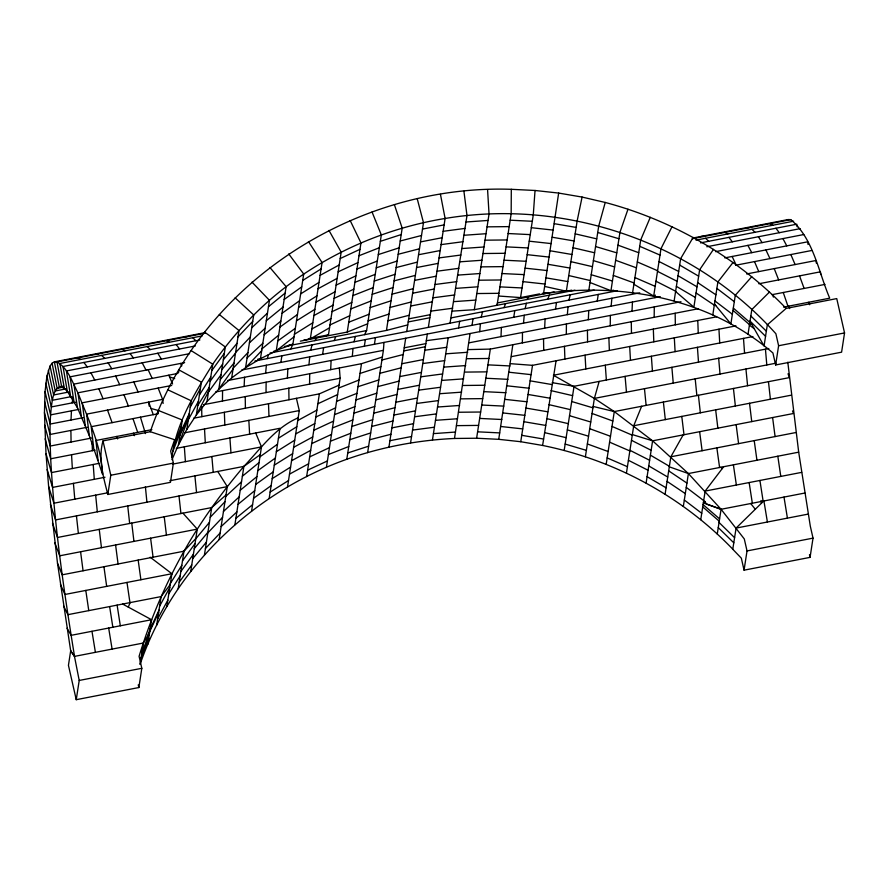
<?xml version="1.0" encoding="UTF-8"?>
<svg xmlns="http://www.w3.org/2000/svg" width="889" height="889" viewBox="0 0 889 889"><rect width="100%" height="100%" fill="white"/><g stroke="black" fill="none" stroke-linecap="round" stroke-linejoin="round"><path stroke-width="1.33" d="M174.633 439.755L170.677 451.112L173.399 463.102L170.444 482.338L107.836 494.484C103.402 477.004 97.957 458.924 102.991 440.9L150.308 431.721C200.581 282.802 356.078 184.001 511.308 189.313L511.164 213.782L497.44 302.927L496.462 305.405M298.171 417.808C275.201 427.742 260.633 448.778 243.886 466.381C226.973 486.239 211.382 507.186 197.269 529.122C172.144 568.616 152.697 611.554 139.084 656.315L141.818 668.306L138.851 687.541L76.243 699.687L68.442 665.339L70.675 650.804L57.507 563.293L48.628 486.483L45.995 453.623L44.45 412.74L45.039 391.716L46.917 376.08L50.051 366.068L52.073 363.234L54.385 361.856L204.648 332.719M222.45 401.039L222.572 390.627M266.011 392.582L266.133 382.181M309.572 384.137L309.694 373.736M522.365 342.876L522.488 332.464M566.304 334.353L566.426 323.94M610.243 325.83L610.365 315.417M654.171 317.306L654.293 306.905M71.02 420.019L71.442 410.829M244.131 386.448L244.553 377.258M287.403 378.058L287.825 368.868M330.675 369.657L331.108 360.467M500.985 336.631L501.407 327.441M544.657 328.163L545.079 318.973M588.329 319.696L588.762 310.505M632.012 311.228L632.435 302.038M511.308 189.313L535.034 190.479L533.278 214.871L520.554 297.582L498.507 296.015M140.14 664.183C175.277 561.804 264.089 481.949 367.646 452.601L383.392 350.333L383.992 342.421M265.633 373.169L266.367 365.235M308.972 364.768L309.694 356.833M352.3 356.367L353.022 348.432M479.693 331.653L480.427 323.718M523.51 323.163L524.243 315.228M567.326 314.662L568.049 306.727M611.143 306.16L611.876 298.226M654.96 297.671L655.204 295.026M367.646 452.601C395.927 444.533 425.109 439.811 454.49 438.466L470.07 333.519M454.49 438.466L476.615 438.233L498.729 439.322L512.842 344.721M535.034 190.479L558.659 193.069L543.546 293.67C623.678 281.924 710.567 299.16 772.919 352.977L775.653 364.968L841.594 352.177L844.55 332.942L836.749 298.593L786.098 308.416M72.165 402.895L72.987 397.583M76.243 699.687L79.21 680.452L74.476 656.393L70.675 650.804L74.532 656.382C63.875 590.896 54.285 525.088 50.684 458.78C50.006 439.299 49.095 419.608 52.329 400.294C53.451 394.316 55.663 385.926 63.33 386.248M107.836 494.484L110.792 475.237L102.991 440.9M158.142 413.107L158.542 410.54L151.019 408.473M178.6 372.491L179 369.924L201.381 382.159L196.325 415.019L186.812 429.42L178.511 444.733L171.977 459.669M140.084 664.194L143.396 643.025L149.563 632.768L141.918 652.648M171.988 457.302C176 423.142 194.958 392.871 212.76 364.179C228.94 340.643 248.031 319.184 269.445 300.304C318.862 257.288 380.536 229.04 445.111 218.472C565.493 198.236 694.453 242.53 775.886 333.742L778.608 345.732L775.653 364.968M147.763 644.447L151.575 619.722L122.638 604.053M156.675 625.234L161.076 596.597L170.232 584.562M186.812 429.42L191.224 400.783L168.099 389.915M166.832 606.598L171.899 573.727L150.174 557.203M178.211 588.629L183.979 551.202L195.824 538.512M208.548 391.56L196.325 415.019L207.004 401.606L212.76 364.179L191.202 350.655M190.757 571.394L197.269 529.122L182.912 513.153M204.426 554.958L211.715 507.575L225.984 495.029M207.004 401.606L218.805 389.215L231.685 377.903L238.974 330.519L219.327 314.528M219.161 539.39L227.284 486.627L217.749 471.448M234.896 524.743L243.886 466.381L260.277 454.612M251.587 511.097L261.466 446.9L255.699 432.976M231.685 377.903L245.586 367.713L260.466 358.678L276.257 350.855L286.136 286.658L269.912 267.478M280.857 362.423L281.891 355.778M269.156 498.485L279.957 428.276L176.289 448.378M273.601 351.366L292.892 344.254L303.705 274.045L288.758 253.954M287.525 486.961L299.282 410.574L296.404 398.316M303.727 340.187L310.317 338.909L322.074 262.522L308.472 241.586M322.596 354.333L323.618 347.688M306.638 476.571L319.373 393.86L339.076 385.126M324.741 336.42L328.463 334.831L341.187 252.132L328.974 230.44M326.419 467.358L340.143 378.214L339.354 367.979M300.338 341.154L347.243 332.064L360.967 242.919L350.188 220.561M346.777 459.357L361.512 363.679L382.359 357.056M364.568 334.664L366.601 330.586L381.325 234.918L372.035 211.982M364.346 346.232L365.368 339.587M374.425 344.276L375.447 337.631M270.056 353L386.459 330.419L402.195 228.162L394.416 204.737M388.938 447.111L405.695 338.209M406.718 331.564L423.486 222.672L417.252 198.847M410.562 442.922L427.331 334.02M428.354 327.374L445.111 218.472L440.455 194.347M432.443 440.033L448.189 337.764L660.271 296.637M450.056 323.163L466.992 215.594L463.925 191.246M458.635 327.952L459.657 321.307M452.279 311.128L474.315 309.694L489.039 214.027L487.572 189.568M472.015 325.352L473.037 318.707M476.615 438.233L490.339 349.088L698.109 308.794M513.753 317.262L514.787 310.617M498.729 439.322L520.754 441.722L532.511 365.335L735.97 325.885M555.492 309.161L556.514 302.516M732.836 549.246C681.93 496.295 614.51 459.98 542.601 445.456L556.07 360.767M564.171 450.479L574.05 386.282L768.796 348.51M588.829 290.225L598.719 226.028L605.231 202.459C673.629 220.639 737.037 257.365 786.154 308.405L767.318 324.818L764.062 345.977L750.016 321.251M597.23 301.071L598.264 294.426M585.384 456.779L594.374 398.405L599.164 381.403M590.018 282.513L610.954 290.703L619.933 232.34L627.99 209.215M606.176 464.336L614.288 411.574L594.374 398.405L553.403 375.247L752.916 336.553M632.601 292.648L640.713 239.897L650.281 217.316M626.434 473.115L633.724 425.731L641.647 406.262M646.103 483.083L652.604 440.822L614.288 411.574L593.141 406.44M674.14 300.904L680.652 258.643L693.12 237.43M665.094 494.206L670.851 456.79L683.174 434.888M683.33 506.43L688.386 473.559L652.604 440.822L632.368 434.588M712.811 314.862L717.879 281.991L733.047 262.477M700.743 519.721L705.155 491.084L723.646 466.725M717.267 534.011L721.068 509.286L688.386 473.559L669.306 466.825M748.005 334.286L751.816 309.561L769.463 292.059M767.396 522.01L763.895 500.829L736.092 528.088L732.769 549.258L741.337 558.181L744.06 570.171L810.057 557.37L813.024 538.134L810.301 526.144L798.689 452.168L787.798 362.201M744.06 570.171L747.027 550.936L744.293 538.945L721.068 509.286L703.332 502.896L705.21 501.474M605.231 202.459L582.084 197.069L577.139 221.005L566.337 291.214L544.657 286.436M267.389 358.589L268.378 354.589M310.717 350.188L312.039 344.854M354.044 341.787L355.367 336.453M481.238 317.117L482.549 311.783M525.088 308.616L526.399 303.282M568.938 300.104L570.26 294.781M147.707 635.857L150.163 628.834M188.635 417.608L178.511 444.733L182.312 420.008L158.542 410.54M173.699 446.156L181.323 426.42M172.911 451.29L180.534 431.554M141.129 657.771L148.752 638.035M290.892 348.955L292.503 344.954M334.175 340.565L335.775 336.564M504.007 307.627L505.608 303.627M547.757 299.137L549.369 295.148M128.283 607.109L130.138 602.598M180.334 432.832L189.246 413.607M179.989 435.121L188.89 415.908M150.097 629.334L158.998 610.11M149.741 631.623L158.642 612.399M169.51 585.507L170.355 583.706M672.017 226.739L660.983 248.676L653.693 296.059L633.89 284.247M186.657 422.897L188.279 419.908M190.235 407.195L200.392 388.571M188.29 419.83L198.458 401.195M159.609 606.187L169.766 587.551M157.664 618.811L167.821 600.186M199.414 394.983L210.793 377.014M197.803 405.44L209.182 387.46M170.421 583.317L181.8 565.348M168.81 593.774L180.189 575.805M713.489 249.365L699.643 269.767L693.876 307.183L675.584 291.514M233.04 369.046L218.805 389.215L225.306 346.943L204.659 332.164M314.784 340.631L316.673 337.987M526.855 299.504L528.744 296.859M211.771 370.602L224.317 353.355M210.126 381.292L222.672 364.057M208.482 391.993L221.028 374.758M182.501 560.815L195.047 543.579M180.845 571.516L193.391 554.28M179.2 582.217L191.746 564.982M223.339 359.778L236.996 343.343M221.817 369.668L235.474 353.233M220.283 379.57L233.951 363.134M195.78 538.767L209.448 522.332M194.258 548.669L207.926 532.233M192.735 558.559L206.404 542.134M751.738 276.735L735.292 295.27L730.88 323.907L714.489 304.027M237.985 336.931L252.72 321.362M235.585 352.555L250.309 336.987M233.174 368.19L247.909 352.622M261.699 350.655L245.586 367.713L253.709 314.95L235.129 297.837M210.226 517.276L224.961 501.707M207.815 532.911L222.55 517.342M205.415 548.546L220.15 532.978M751.449 322.718L749.494 324.663L732.969 310.372M251.731 327.774L267.478 313.128M249.409 342.854L265.155 328.208M247.086 357.923L262.833 343.287M225.773 496.406L241.519 481.771M223.45 511.486L239.197 496.851M221.139 526.566L236.874 511.92M751.438 323.44L749.416 325.174L754.272 328.697M268.467 306.716L285.147 293.07M266.3 320.751L282.991 307.105M264.144 334.786L280.824 321.129M261.977 348.821L278.668 335.164M242.364 476.237L259.055 462.58M240.208 490.272L256.888 476.615M238.052 504.307L254.732 490.65M235.885 518.331L252.576 504.685M276.257 350.855L294.037 336.798M284.158 299.482L301.727 286.869M282.035 313.295L299.604 300.682M279.902 327.108L297.471 314.495M277.779 340.92L295.348 328.308M259.944 456.824L277.501 444.211M257.81 470.648L275.379 458.024M255.688 484.461L273.256 471.848M253.565 498.273L271.123 485.661M302.716 280.457L321.085 268.934M300.638 293.915L319.018 282.391M298.571 307.372L316.951 295.848M296.504 320.829L314.873 309.305M294.426 334.286L312.806 322.763M278.424 438.233L296.804 426.709M276.357 451.701L294.726 440.177M274.279 465.158L292.659 453.634M272.212 478.615L290.581 467.092M270.134 492.073L288.514 480.549M310.317 338.909L329.541 327.774M320.107 275.346L339.22 264.955M318.04 288.747L337.153 278.357M315.973 302.149L335.086 291.759M313.917 315.551L333.031 305.16M311.85 328.952L330.964 318.562M297.748 420.53L316.873 410.14M295.693 433.932L314.806 423.542M293.626 447.334L312.739 436.944M291.57 460.735L310.683 450.345M289.503 474.137L308.616 463.747M340.209 258.543L359.978 249.331M338.164 271.812L357.934 262.599M336.12 285.091L355.889 275.879M334.075 298.371L353.844 289.158M332.03 311.65L351.811 302.438M329.986 324.93L349.766 315.717M317.851 403.773L337.62 394.56M315.806 417.052L335.586 407.84M313.761 430.32L333.542 421.108M311.717 443.6L331.497 434.388M309.672 456.879L329.452 447.667M307.627 470.159L327.408 460.947M347.243 332.064L367.646 323.785M358.989 255.743L379.359 247.742M356.945 269.034L377.314 261.033M354.9 282.335L375.258 274.334M352.855 295.626L373.213 287.625M350.811 308.928L371.169 300.927M348.766 322.218L369.124 314.217M338.631 388.048L358.989 380.048M336.575 401.35L356.945 393.349M334.531 414.641L354.9 406.64M332.486 427.942L352.844 419.941M330.441 441.233L350.799 433.232M328.397 454.535L348.755 446.534M380.348 241.33L401.206 234.574M378.303 254.576L399.172 247.82M376.258 267.822L397.127 261.066M374.225 281.08L395.094 274.323M372.18 294.326L393.049 287.569M370.146 307.572L391.016 300.815M368.102 320.829L388.971 314.073M360.001 373.447L380.87 366.69M357.967 386.693L378.836 379.936M355.922 399.939L376.792 393.182M353.889 413.196L374.758 406.44M351.844 426.442L372.713 419.686M349.81 439.688L370.68 432.932M347.766 452.946L368.635 446.189M386.459 330.419L407.751 324.896M400.217 240.986L421.508 235.496M398.172 254.276L419.464 248.787M396.127 267.567L417.419 262.077M394.083 280.857L415.374 275.379M392.038 294.159L413.329 288.669M389.993 307.45L411.285 301.96M387.948 320.74L409.229 315.251M381.903 360.012L403.184 354.533M379.847 373.313L401.139 367.824M377.803 386.604L399.094 381.114M375.758 399.894L397.05 394.405M373.713 413.185L395.005 407.695M371.669 426.476L392.96 420.997M369.624 439.777L390.916 434.288M422.497 229.084L444.122 224.884M420.519 241.908L442.155 237.719M418.552 254.732L440.177 250.542M416.574 267.556L438.199 263.366M414.596 280.379L436.232 276.19M692.509 238.096L788.143 219.55L790.754 219.639C813.435 238.452 818.525 272.156 829.715 298.182L783.598 307.127M205.448 333.153L56.996 361.934L54.385 361.856L59.296 387.037L61.719 387.115L64.397 388.56L67.331 391.371L77.476 407.807L89.356 435.766L102.568 474.259C101.368 445.567 88.111 419.219 77.954 392.805C72.22 382.037 68.153 368.346 56.996 361.934L61.719 387.115M692.342 238.719L790.754 219.639M412.629 293.214L434.254 289.014M202.114 335.909L59.874 363.49L64.397 388.56M695.987 240.13L793.633 221.194M199.903 339.954L63.008 366.501L67.331 391.371M700.499 242.875L796.766 224.195L797.222 226.817M195.302 345.954L66.408 370.957L70.498 395.516M706.811 246.753L800.167 228.651M410.651 306.038L432.276 301.838M189.557 353.666L70.042 376.836L73.876 401.006M715.556 251.654L803.789 234.54M408.673 318.862L430.309 314.662M184.623 362.656L73.887 384.126L77.476 407.807M724.802 257.899L807.645 241.83L808.045 244.464M308.383 338.731L328.463 334.831M520.554 297.582L539.612 293.881M542.334 293.359L545.057 292.825M547.635 292.881L543.523 293.126M63.652 387.059L57.129 388.326L52.073 363.234M497.44 302.927L554.125 291.936M288.836 345.032L292.892 344.254M408.207 321.94L429.832 317.751M567.649 290.97L571.727 290.17M66.019 388.882L55.24 390.971L50.051 366.068M284.38 346.532L366.601 330.586M474.315 309.694L574.95 290.181M69.286 391.927L53.64 394.972L48.328 370.357M451.245 317.862L594.174 290.136M177.9 373.413L77.954 392.805L81.266 415.885M735.659 265.255L811.713 250.498M257.743 359.212L260.466 358.678L269.445 300.304L252.009 282.124M610.954 290.703L613.577 290.203M71.887 396.505L52.329 400.294L46.917 376.08M254.954 361.001L617.11 290.77M75.532 402.239L51.306 406.94L45.817 383.203M241.819 369.991L639.758 292.825M171.733 385.448L82.21 402.817L85.233 425.22M746.638 273.956L815.969 260.51L816.324 263.144M78.854 409.396L50.573 414.874L45.039 391.716M227.728 380.525L383.392 350.333M404.217 347.821L425.842 343.632M403.739 350.922L425.364 346.732M163.109 403.45L162.609 399.394L86.644 414.13L89.356 435.766M758.806 283.769L820.403 271.823L820.736 274.534M83.188 417.652L50.151 424.064L44.583 401.572M215.727 391.949L361.512 363.679M469.214 342.798L680.985 301.727M401.772 363.745L423.397 359.556M87.244 427.253L50.028 434.477L44.45 412.74M203.392 404.728L340.143 378.214M158.32 413.696L91.234 426.698L93.634 447.489M771.952 294.692L824.992 284.402M399.794 376.569L421.419 372.38M91.5 438.055L50.206 446.056L44.639 425.175M193.602 418.252L319.373 393.86M511.464 356.611L716.634 316.817M151.863 429.643L95.956 440.488L98.046 460.335M397.816 389.393L419.452 385.204M95.101 450.167L50.684 458.78L45.161 438.81M184.367 432.854L299.282 410.574M395.849 402.228L417.474 398.028M99.201 463.325L51.473 472.581L45.995 453.623M393.871 415.052L415.496 410.851M110.792 475.237L173.399 463.102M778.608 345.732L844.55 332.942M105.002 477.237L52.551 487.416L47.15 469.536M172.499 464.158L261.466 446.9M391.893 427.876L413.529 423.675M107.725 492.784L53.918 503.218L48.628 486.483M169.799 480.749L243.886 466.381M594.374 398.405L775.93 363.19M389.927 440.7L411.551 436.51M227.284 486.627L55.574 519.921L50.406 504.407M614.288 411.574L789.332 377.625L788.043 373.747M211.715 507.575L57.518 537.478L52.484 523.232M633.724 425.731L791.266 395.172M197.269 529.122L59.719 555.803L54.851 542.89M652.604 440.822L793.477 413.496L792.51 410.918M183.979 551.202L62.197 574.827L57.507 563.293M670.851 456.79L795.955 432.521M171.899 573.727L64.93 594.474L60.441 584.373M688.386 473.559L798.689 452.168M161.076 596.597L67.908 614.666L63.63 606.042M705.155 491.084L801.656 472.37M151.575 619.722L71.109 635.335L67.064 628.212M804.867 493.028L721.068 509.286L706.788 504.141L703.688 500.596L686.264 487.361M74.476 656.393L143.396 643.025M736.025 528.099L808.29 514.086M79.21 680.452L141.818 668.306M747.027 550.936L813.024 538.134M426.298 340.687L448.189 337.764M443.133 231.307L465.014 228.417M441.088 244.608L462.969 241.719M439.044 257.91L460.924 255.021M436.999 271.212L458.868 268.322M434.943 284.513L456.824 281.635M432.899 297.815L454.779 294.937M430.854 311.128L452.734 308.239M424.831 350.21L446.711 347.321M422.786 363.523L444.667 360.634M420.73 376.836L442.611 373.947M418.686 390.149L440.566 387.26M416.641 403.462L438.51 400.583M414.585 416.774L436.466 413.896M412.54 430.087L434.421 427.209M466.003 222.006L488.05 220.439M463.958 235.274L486.005 233.707M461.913 248.553L483.96 246.986M459.869 261.822L481.916 260.255M457.835 275.101L479.882 273.534M455.79 288.369L477.838 286.803M453.746 301.649L475.793 300.082M445.711 353.833L467.758 352.266M443.667 367.135L465.714 365.568M441.622 380.425L463.658 378.858M439.566 393.727L461.613 392.16M437.521 407.029L459.569 405.462M435.477 420.319L457.524 418.752M433.432 433.621L455.479 432.054M468.17 349.599L490.339 349.088M487.061 226.851L509.186 226.617M485.005 240.186L507.13 239.952M482.96 253.532L505.085 253.287M480.905 266.867L503.03 266.633M478.849 280.213L500.974 279.968M476.793 293.548L498.918 293.314M466.769 358.712L488.894 358.478M464.703 372.102L486.828 371.858M462.647 385.482L484.772 385.248M460.58 398.872L482.705 398.628M458.524 412.252L480.649 412.018M456.468 425.642L478.593 425.398M746.404 227.651L749.016 227.728M701.699 236.318L704.299 236.407M184.401 336.642L187.012 336.72M140.262 345.199L142.873 345.288M96.123 353.755L98.735 353.844M510.175 220.194L532.289 221.283M508.119 233.529L530.244 234.618M506.074 246.864L528.188 247.953M504.019 260.199L526.132 261.288M501.963 273.534L524.088 274.623M499.907 286.869L522.032 287.958M487.905 364.857L510.03 365.946M485.85 378.247L507.963 379.336M483.783 391.638L505.908 392.727M481.727 405.028L503.841 406.117M479.66 418.419L501.785 419.508M477.604 431.821L499.718 432.899M510.375 363.668L532.511 365.335M531.311 227.695L553.325 230.107M529.233 241.186L551.258 243.597M527.155 254.665L549.18 257.077M525.077 268.145L547.102 270.556M523.01 281.635L545.024 284.047M509.053 372.235L531.077 374.647M506.974 385.804L528.988 388.215M504.885 399.361L526.899 401.772M502.796 412.929L524.821 415.341M500.707 426.487L522.732 428.898M552.258 382.692L574.05 386.282M558.659 193.069L582.084 197.069M554.314 223.695L576.161 227.417M552.236 237.241L574.072 240.963M550.147 250.776L571.994 254.498M548.068 264.311L569.905 268.034M545.979 277.846L567.827 281.58M530.122 380.836L551.969 384.559M528.033 394.46L549.869 398.183M525.932 408.073L547.78 411.807M523.832 421.697L545.679 425.42M521.743 435.31L543.579 439.044M520.754 441.722L542.601 445.456M575.172 233.84L596.741 238.863M573.027 247.742L594.597 252.765M570.894 261.644L592.463 266.667M568.749 275.546L590.318 280.568M551.036 390.627L572.605 395.649M548.88 404.628L570.449 409.651M546.724 418.63L568.293 423.653M544.568 432.632L566.137 437.655M597.73 232.451L618.944 238.752M595.563 246.542L616.777 252.843M593.385 260.633L614.61 266.933M591.218 274.723L612.443 281.024M571.705 401.517L592.919 407.829M569.516 415.696L590.741 422.008M567.338 429.887L588.562 436.188M565.16 444.067L586.373 450.367M150.308 431.721L174.689 439.744M169.543 376.869L174.7 378.636M617.966 245.164L638.746 252.72M615.633 260.277L636.413 267.833M613.31 275.401L634.09 282.958M592.052 413.463L612.843 421.019M589.707 428.709L610.487 436.266M587.362 443.955L608.143 451.512M639.736 246.309L659.994 255.087M637.324 261.944L657.593 270.723M634.924 277.568L655.182 286.358M612.01 426.409L632.268 435.188M609.587 442.166L629.845 450.945M607.154 457.924L627.423 466.703M714.356 304.871L715.767 305.583M659.005 261.499L678.674 271.467M657.493 271.367L677.151 281.335M655.971 281.235L675.64 291.203M631.479 440.322L651.148 450.29M629.945 450.301L649.615 460.28M628.412 460.291L648.07 470.259M769.885 223.684L772.763 225.239M724.991 232.396L727.869 233.94M166.499 340.698L169.377 342.254M122.182 349.299L125.06 350.844M77.865 357.889L80.743 359.445M679.663 265.055L698.654 276.179M678.018 275.712L697.009 286.825M676.385 286.369L695.376 297.482M650.404 455.157L669.384 466.281M648.748 465.914L667.728 477.037M647.092 476.671L666.072 487.794M697.665 282.591L715.901 294.815M696.065 292.959L714.3 305.183M668.684 470.859L686.919 483.094M667.061 481.382L685.297 493.606M716.89 288.403L734.303 301.682M714.956 300.971L732.369 314.25M684.319 500.018L701.732 513.297M733.314 308.094L749.838 322.385M703.066 504.596L719.59 518.887M702.721 506.886L719.234 521.176M751.894 229.284L755.028 232.296M705.533 238.274L708.677 241.286M192.735 337.72L195.88 340.731M147.174 346.554L150.308 349.566M101.613 355.4L104.746 358.4M750.827 315.973L766.396 331.219M750.038 321.107L765.607 336.342M719.045 522.465L734.603 537.701M718.256 527.588L733.814 542.835M720.879 467.258L722.19 468.636M750.716 503.53L755.25 509.197M775.897 228.251L779.297 232.707M728.924 237.352L732.314 241.808M176.178 344.554L179.578 349.01M130.027 353.5L133.428 357.956M83.877 362.456L87.278 366.913M758.428 236.752L762.062 242.63M157.764 353.233L161.387 359.123M108.147 362.856L111.781 368.746M782.92 238.585L786.776 245.875M747.893 245.375L751.75 252.676M142.184 362.845L146.04 370.135M90.911 372.791L94.756 380.081M765.907 249.931L769.974 258.599M732.136 256.477L736.203 265.144M180.6 363.434L181.767 365.912M148.119 369.735L152.186 378.403M115.626 376.036L119.693 384.704M790.843 254.543L795.099 264.555M754.505 261.599L758.75 271.612M168.832 375.18L172.577 384.004M133.828 381.97L138.084 391.982M98.823 388.749L103.08 398.761M774.23 268.611L778.664 279.924M158.175 388.082L162.609 399.394M123.949 394.716L128.383 406.029M799.533 275.879L804.123 288.447M153.275 414.674L148.685 402.095L149.196 406.151M107.513 410.085L112.103 422.653M783.253 292.492L787.976 306.283M772.53 294.57L773.397 297.082M140.44 417.163L145.452 433.588M132.972 418.608L137.695 432.387M808.846 302.238L809.657 304.727M788.821 306.116L789.632 308.605M133.528 433.199L134.339 435.688M116.826 436.443L117.637 438.933M809.457 554.736L810.057 557.37M138.251 684.874L138.851 687.541M783.998 497.084L787.421 518.131M761.006 500.485L761.44 503.141M108.669 628.045L112.103 649.092M91.978 631.29L95.401 652.337M759.917 480.46L763.129 501.129M749.138 482.549L752.338 503.218M117.115 605.12L120.326 625.789M109.636 606.576L112.847 627.234M777.819 456.224L780.786 476.415M733.392 464.836L736.37 485.027M126.983 582.439L129.95 602.631M85.8 590.429L88.767 610.621M754.216 440.622L756.95 460.269M716.856 447.867L719.59 467.514M138.162 560.092L140.895 579.739M103.935 566.726L106.669 586.373M772.608 417.552L775.086 436.566M736.125 424.62L738.592 443.644M699.632 431.698L702.11 450.723M150.597 538.178L153.075 557.203M115.592 544.968L118.07 563.993M80.588 551.758L83.066 570.771M749.527 403.273L751.738 421.597M715.656 409.84L717.868 428.165M681.785 416.408L683.997 434.732M164.221 516.787L166.432 535.1M131.739 523.076L133.95 541.401M99.246 529.377L101.457 547.702M768.463 381.67L770.396 399.228M733.436 388.471L735.37 406.017M698.41 395.261L700.343 412.807M663.383 402.05L665.316 419.608M179 495.995L180.934 513.542M127.727 505.93L129.661 523.488M76.443 515.876L78.376 533.433M745.938 369.013L747.593 385.726M695.198 378.847L696.865 395.561M644.469 388.693L646.125 405.395M194.891 475.882L196.547 492.584M145.396 486.783L146.929 502.207M95.656 495.117L97.312 511.831M765.44 349.166L766.807 364.968M718.656 358.234L720.023 374.036M671.873 367.313L673.24 383.103M625.089 376.38L626.467 392.182M211.86 456.524L213.238 472.326M73.42 483.372L74.787 499.174M743.493 338.376L744.571 353.211M697.421 347.31L698.498 362.145M651.359 356.245L652.437 371.08M605.287 365.179L606.365 380.014M229.895 437.977L230.973 452.812M184.334 446.823L185.412 461.647M93.212 464.491L94.29 479.327M718.945 329.186L719.723 342.987M674.318 337.842L675.095 351.644M629.69 346.499L630.468 360.301M585.051 355.144L585.84 368.957M248.842 420.353L249.62 434.154M204.514 428.943L205.303 442.755M71.553 454.735L72.342 468.536M697.776 320.473L698.254 333.197M653.326 329.097L653.815 341.821M608.876 337.72L609.365 350.433M564.437 346.332L564.915 359.056M268.5 403.728L268.978 416.441M224.361 412.285L224.839 425.009M92.089 441.777L92.423 450.69M675.162 313.239L675.34 324.829M631.29 321.751L631.468 333.331M587.418 330.252L587.596 341.843M543.535 338.765L543.724 350.355M288.803 388.171L288.981 399.75M245.22 396.616L245.408 408.207M201.659 406.362L201.825 416.652M70.898 430.432L71.076 442.011"/></g></svg>
